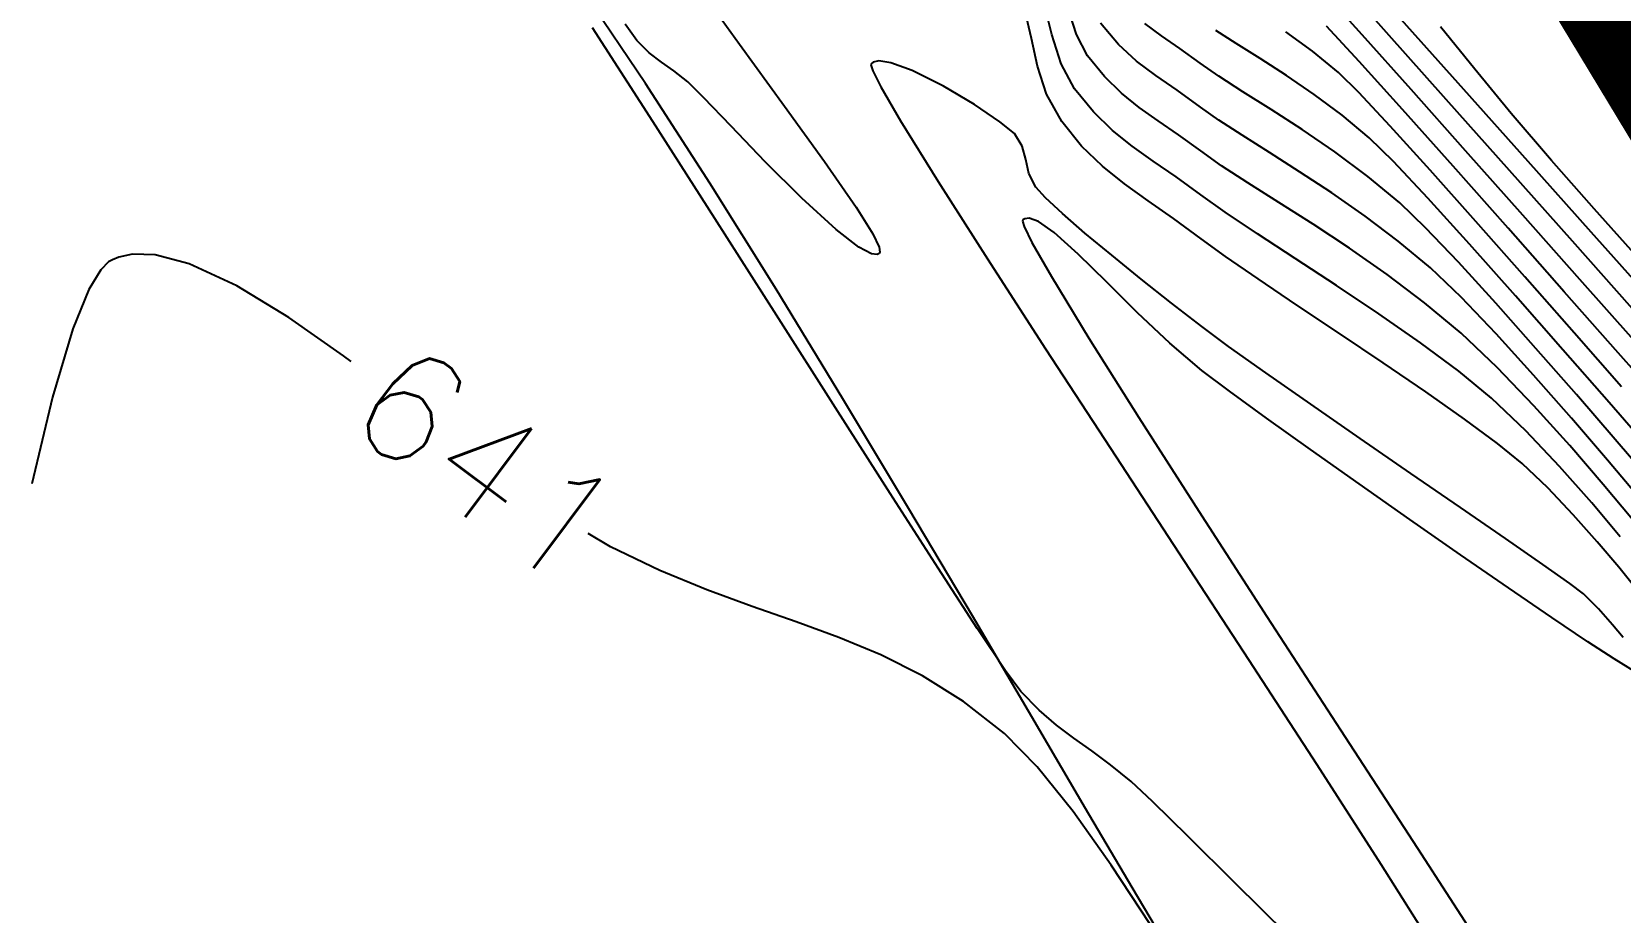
# Model space of a CAD drawing. Header units: feet. Extents: x 26064 to 27719, y 16802 to 28989.
# Drawn here: x 27590.34 to 27624.75, y 17706.62 to 17725.69 of the extents above; entities that cross this region are included whole.
import ezdxf

# ---------------------------------------------------------------- set-up
doc = ezdxf.new("R2010")
doc.units = ezdxf.units.FT
doc.header["$LTSCALE"] = 50
doc.header["$MEASUREMENT"] = 0
doc.linetypes.add('HIDDEN', pattern=[0.375, 0.25, -0.125])
doc.linetypes.add('HIDN25', pattern=[0.0938, 0.0625, -0.0313])
for name, color, linetype in [('CONT-MJR', 160, 'HIDDEN'), ('CONT-MNR', 55, 'HIDN25'), ('WATER', 5, 'Continuous')]:
    doc.layers.add(name, color=color, linetype=linetype)
doc.styles.add('l60', font='simplex', dxfattribs={"height": 2.4})

msp = doc.modelspace()

# ---------------------------------------------------------------- linework, layer by layer
at = {"layer": 'CONT-MJR', "color": 7}
for p, q in [((27603.63572, 17724.56876, 640), (27602.32762, 17726.50936, 640)), ((27605.02517, 17722.4135, 640), (27603.63572, 17724.56876, 640)), ((27614.73747, 17723.76482, 635), (27614.32887, 17724.05272, 635)), ((27615.17884, 17723.46164, 635), (27614.73747, 17723.76482, 635)), ((27616.68267, 17722.41896, 635), (27616.11108, 17722.79033, 635)), ((27622.31951, 17721.43406, 630), (27621.12835, 17722.77669, 630)), ((27606.46199, 17720.11307, 640), (27605.02517, 17722.4135, 640)), ((27617.35189, 17721.99622, 635), (27616.68267, 17722.41896, 635)), ((27611.80784, 17721.61463, 640), (27611.80095, 17721.58969, 640)), ((27611.80095, 17721.58969, 640), (27611.83578, 17721.47067, 640)), ((27611.84814, 17721.63985, 640), (27611.80784, 17721.61463, 640)), ((27611.83578, 17721.47067, 640), (27612.00358, 17721.1277, 640)), ((27611.9486, 17721.65175, 640), (27611.84814, 17721.63985, 640)), ((27612.14548, 17721.58153, 640), (27611.9486, 17721.65175, 640)), ((27612.48447, 17721.34667, 640), (27612.14548, 17721.58153, 640)), ((27612.00358, 17721.1277, 640), (27612.42636, 17720.38683, 640)), ((27613.01027, 17720.87577, 640), (27612.48447, 17721.34667, 640)), ((27613.62246, 17720.27216, 640), (27613.01027, 17720.87577, 640)), ((27607.91223, 17717.737, 640), (27606.46199, 17720.11307, 640)), ((27612.42636, 17720.38683, 640), (27613.23909, 17719.05519, 640)), ((27614.29209, 17719.60481, 640), (27613.62246, 17720.27216, 640)), ((27624.7032, 17718.73786, 630), (27623.53419, 17720.06078, 630)), ((27614.9902, 17718.94265, 640), (27614.29209, 17719.60481, 640)), ((27613.23909, 17719.05519, 640), (27614.32142, 17717.33799, 640)), ((27615.68784, 17718.35463, 640), (27614.9902, 17718.94265, 640)), ((27616.28724, 17717.90604, 640), (27615.68784, 17718.35463, 640)), ((27609.34192, 17715.35481, 640), (27607.91223, 17717.737, 640)), ((27617.08845, 17717.32322, 640), (27616.28724, 17717.90604, 640)), ((27614.32142, 17717.33799, 640), (27615.62383, 17715.30492, 640)), ((27618.04025, 17716.64178, 640), (27617.08845, 17717.32322, 640)), ((27623.65733, 17716.72842, 635), (27622.881, 17717.59123, 635)), ((27619.09144, 17715.89738, 640), (27618.04025, 17716.64178, 640)), ((27620.1908, 17715.12566, 640), (27619.09144, 17715.89738, 640)), ((27610.7171, 17713.036, 640), (27609.34192, 17715.35481, 640)), ((27615.62383, 17715.30492, 640), (27617.09677, 17713.02567, 640)), ((27621.28712, 17714.36226, 640), (27620.1908, 17715.12566, 640)), ((27622.3292, 17713.64281, 640), (27621.28712, 17714.36226, 640)), ((27623.26582, 17713.00297, 640), (27622.3292, 17713.64281, 640)), ((27612.0038, 17710.85011, 640), (27610.7171, 17713.036, 640)), ((27617.09677, 17713.02567, 640), (27618.69073, 17710.56995, 640)), ((27624.04577, 17712.47836, 640), (27623.26582, 17713.00297, 640)), ((27624.61784, 17712.10463, 640), (27624.04577, 17712.47836, 640)), ((27625.22723, 17711.73185, 640), (27624.61784, 17712.10463, 640)), ((27613.16806, 17708.86663, 640), (27612.0038, 17710.85011, 640)), ((27618.69073, 17710.56995, 640), (27620.35617, 17708.00744, 640)), ((27614.17592, 17707.1551, 640), (27613.16806, 17708.86663, 640)), ((27620.35617, 17708.00744, 640), (27622.04356, 17705.40785, 640)), ((27614.99341, 17705.78503, 640), (27614.17592, 17707.1551, 640))]:
    msp.add_line(p, q, dxfattribs=at)
at = {"layer": 'CONT-MJR', "color": 7, "extrusion": (0.951623, 0.307269, 0)}
msp.add_line((27612.96963, 17725.6352, 635), (27612.7686, 17726.25779, 635), dxfattribs=at)
at = {"layer": 'CONT-MJR', "color": 7, "extrusion": (0.888006, 0.459832, 0)}
msp.add_line((27613.21194, 17725.16727, 635), (27612.96963, 17725.6352, 635), dxfattribs=at)
at = {"layer": 'CONT-MJR', "color": 7, "extrusion": (0.734957, 0.678113, 0)}
msp.add_line((27619.0933, 17725.04602, 630), (27618.38777, 17725.81069, 630), dxfattribs=at)
at = {"layer": 'CONT-MJR', "color": 7, "extrusion": (0.776724, 0.629841, 0)}
msp.add_line((27613.57488, 17724.71969, 635), (27613.21194, 17725.16727, 635), dxfattribs=at)
at = {"layer": 'CONT-MJR', "color": 7, "extrusion": (0.742551, 0.669789, 0)}
msp.add_line((27620.02989, 17724.00768, 630), (27619.0933, 17725.04602, 630), dxfattribs=at)
at = {"layer": 'CONT-MJR', "color": 7, "extrusion": (0.698047, 0.716052, 0)}
msp.add_line((27613.94426, 17724.35959, 635), (27613.57488, 17724.71969, 635), dxfattribs=at)
at = {"layer": 'CONT-MJR', "color": 7, "extrusion": (-0.623685, -0.781676, 0)}
msp.add_line((27614.32887, 17724.05272, 635), (27613.94426, 17724.35959, 635), dxfattribs=at)
at = {"layer": 'CONT-MJR', "color": 7, "extrusion": (0.746128, 0.665802, 0)}
msp.add_line((27621.12835, 17722.77669, 630), (27620.02989, 17724.00768, 630), dxfattribs=at)
at = {"layer": 'CONT-MJR', "color": 7, "extrusion": (-0.589825, -0.807531, 0)}
msp.add_line((27615.66177, 17723.10891, 635), (27615.17884, 17723.46164, 635), dxfattribs=at)
at = {"layer": 'CONT-MJR', "color": 7, "extrusion": (-0.57839, -0.815761, 0)}
msp.add_line((27616.11108, 17722.79033, 635), (27615.66177, 17723.10891, 635), dxfattribs=at)
at = {"layer": 'CONT-MJR', "color": 7, "extrusion": (-0.537145, -0.84349, 0)}
msp.add_line((27618.09411, 17721.52357, 635), (27617.35189, 17721.99622, 635), dxfattribs=at)
at = {"layer": 'CONT-MJR', "color": 7, "extrusion": (-0.550362, -0.834926, 0)}
msp.add_line((27618.88468, 17721.00244, 635), (27618.09411, 17721.52357, 635), dxfattribs=at)
at = {"layer": 'CONT-MJR', "color": 7, "extrusion": (0.749037, 0.662528, 0)}
msp.add_line((27623.53419, 17720.06078, 630), (27622.31951, 17721.43406, 630), dxfattribs=at)
at = {"layer": 'CONT-MJR', "color": 7, "extrusion": (-0.572212, -0.820106, 0)}
msp.add_line((27619.69897, 17720.43429, 635), (27618.88468, 17721.00244, 635), dxfattribs=at)
at = {"layer": 'CONT-MJR', "color": 7, "extrusion": (-0.602328, -0.798248, 0)}
msp.add_line((27620.51234, 17719.82055, 635), (27619.69897, 17720.43429, 635), dxfattribs=at)
at = {"layer": 'CONT-MJR', "color": 7, "extrusion": (-0.640972, -0.767564, 0)}
msp.add_line((27621.30016, 17719.16267, 635), (27620.51234, 17719.82055, 635), dxfattribs=at)
at = {"layer": 'CONT-MJR', "color": 7, "extrusion": (-0.6872, -0.726469, 0)}
msp.add_line((27622.08428, 17718.42093, 635), (27621.30016, 17719.16267, 635), dxfattribs=at)
at = {"layer": 'CONT-MJR', "color": 7, "extrusion": (0.748966, 0.662608, 0)}
msp.add_line((27625.75737, 17717.5463, 630), (27624.7032, 17718.73786, 630), dxfattribs=at)
at = {"layer": 'CONT-MJR', "color": 7, "extrusion": (0.721295, 0.692628, 0)}
msp.add_line((27622.881, 17717.59123, 635), (27622.08428, 17718.42093, 635), dxfattribs=at)
at = {"layer": 'CONT-MJR', "color": 7, "extrusion": (0.758355, 0.651841, 0)}
msp.add_line((27624.38028, 17715.88734, 635), (27623.65733, 17716.72842, 635), dxfattribs=at)
at = {"layer": 'CONT-MJR', "color": 7, "extrusion": (0.768474, 0.63988, 0)}
msp.add_line((27625.01685, 17715.12283, 635), (27624.38028, 17715.88734, 635), dxfattribs=at)
at = {"layer": 'CONT-MNR', "color": 7, "extrusion": (0.74619, 0.665733, 0)}
msp.add_line((27619.68674, 17725.67827, 628), (27618.53661, 17726.9674, 628), dxfattribs=at)
at = {"layer": 'CONT-MNR', "color": 7, "extrusion": (0.81184, 0.58388, 0)}
msp.add_line((27604.67212, 17726.81411, 637), (27605.67389, 17725.42123, 637), dxfattribs=at)
at = {"layer": 'CONT-MNR', "color": 7}
for p, q in [((27612.43306, 17725.62893, 636), (27612.26453, 17726.32461, 636)), ((27621.36147, 17724.44127, 627), (27620.00687, 17725.96077, 627)), ((27612.64044, 17724.99571, 636), (27612.43306, 17725.62893, 636)), ((27618.08249, 17725.27142, 631), (27617.50254, 17725.69146, 631)), ((27620.21761, 17724.44085, 629), (27619.15724, 17725.62794, 629)), ((27603.97743, 17725.03516, 637), (27603.7172, 17725.23743, 637)), ((27605.67389, 17725.42123, 637), (27606.64695, 17724.08281, 637)), ((27612.12591, 17724.94375, 637), (27611.99728, 17725.5434, 637)), ((27615.65134, 17725.01062, 633), (27615.21119, 17725.32966, 633)), ((27608.94824, 17725.02058, 639), (27608.68546, 17725.05831, 639)), ((27616.05302, 17724.72823, 633), (27615.65134, 17725.01062, 633)), ((27608.55641, 17724.84871, 639), (27608.73028, 17724.5014, 639)), ((27622.38904, 17723.92175, 626), (27621.59859, 17724.87887, 626)), ((27612.6503, 17723.74621, 637), (27612.31924, 17724.34134, 637)), ((27618.72283, 17723.88368, 632), (27618.11741, 17724.33223, 632)), ((27619.76401, 17723.64709, 631), (27619.08378, 17724.3754, 631)), ((27621.39847, 17723.11365, 629), (27620.21761, 17724.44085, 629)), ((27622.75423, 17722.88023, 627), (27621.36147, 17724.44127, 627)), ((27613.74895, 17723.55476, 636), (27613.33644, 17723.9569, 636)), ((27617.85863, 17723.57171, 633), (27617.18486, 17724.00712, 633)), ((27609.15966, 17723.76107, 639), (27609.97274, 17722.44705, 639)), ((27613.08197, 17723.21633, 637), (27612.6503, 17723.74621, 637)), ((27614.17846, 17723.21206, 636), (27613.74895, 17723.55476, 636)), ((27618.56672, 17723.0886, 633), (27617.85863, 17723.57171, 633)), ((27620.62884, 17722.69319, 631), (27619.76401, 17723.64709, 631)), ((27617.14934, 17723.07699, 634), (27616.55826, 17723.45037, 634)), ((27607.02307, 17722.08741, 637), (27606.23014, 17722.87651, 637)), ((27617.8049, 17722.65952, 634), (27617.14934, 17723.07699, 634)), ((27612.08866, 17722.32516, 639), (27611.94187, 17722.62384, 639)), ((27615.66698, 17722.15805, 636), (27615.12767, 17722.55197, 636)), ((27609.97274, 17722.44705, 639), (27611.03949, 17720.7751, 639)), ((27614.5218, 17722.0305, 637), (27614.01074, 17722.3954, 637)), ((27616.19267, 17721.7811, 636), (27615.66698, 17722.15805, 636)), ((27613.15389, 17721.33135, 639), (27612.66483, 17721.75465, 639)), ((27616.88905, 17721.31491, 636), (27616.19267, 17721.7811, 636)), ((27622.68074, 17720.38469, 631), (27621.62038, 17721.58271, 631)), ((27613.73309, 17720.8496, 639), (27613.15389, 17721.33135, 639)), ((27617.70814, 17720.77926, 636), (27616.88905, 17721.31491, 636)), ((27620.63662, 17720.57427, 634), (27619.94079, 17721.15534, 634)), ((27625.01741, 17719.69311, 628), (27623.7166, 17721.152, 628)), ((27592.22468, 17720.80832, 641), (27592.08784, 17720.75463, 641)), ((27593.01138, 17720.8581, 641), (27592.51959, 17720.87047, 641)), ((27593.74898, 17720.66543, 641), (27593.01138, 17720.8581, 641)), ((27608.69673, 17720.89009, 637), (27608.65361, 17720.86949, 637)), ((27608.71153, 17720.91848, 637), (27608.69673, 17720.89009, 637)), ((27611.03949, 17720.7751, 639), (27612.30272, 17718.82433, 639)), ((27592.0043, 17720.70422, 641), (27591.83548, 17720.53319, 641)), ((27595.90478, 17719.50049, 641), (27594.78044, 17720.18628, 641)), ((27615.03034, 17719.81148, 639), (27614.36954, 17720.33458, 639)), ((27623.50905, 17718.80265, 632), (27622.48144, 17719.97178, 632)), ((27597.09123, 17718.67035, 641), (27595.90478, 17719.50049, 641)), ((27616.26396, 17718.87627, 639), (27615.68263, 17719.30548, 639)), ((27622.87198, 17718.25374, 634), (27622.06067, 17719.14702, 634)), ((27624.50651, 17717.66027, 632), (27623.50905, 17718.80265, 632)), ((27621.96369, 17717.75106, 636), (27621.25125, 17718.33746, 636)), ((27623.69108, 17717.32121, 634), (27622.87198, 17718.25374, 634)), ((27623.43698, 17716.27237, 636), (27622.70245, 17717.04805, 636)), ((27613.70522, 17716.67388, 639), (27615.18981, 17714.40287, 639)), ((27625.17747, 17715.58001, 634), (27624.47418, 17716.40984, 634)), ((27623.73219, 17715.23043, 637), (27623.1813, 17715.81219, 637)), ((27622.26106, 17714.71719, 639), (27621.2871, 17715.38816, 639)), ((27624.25292, 17714.64103, 637), (27623.73219, 17715.23043, 637)), ((27624.71648, 17714.09084, 637), (27624.25292, 17714.64103, 637)), ((27604.96258, 17713.60285, 641), (27603.94196, 17714.02211, 641)), ((27623.65951, 17713.73907, 639), (27623.07348, 17714.15344, 639)), ((27625.09588, 17713.62673, 637), (27624.71648, 17714.09084, 637)), ((27605.94595, 17713.24362, 641), (27604.96258, 17713.60285, 641)), ((27623.9543, 17713.51624, 639), (27623.65951, 17713.73907, 639)), ((27624.28068, 17713.19292, 639), (27623.9543, 17713.51624, 639)), ((27609.6315, 17711.74303, 641), (27608.73483, 17712.19415, 641)), ((27610.5221, 17711.18593, 641), (27609.6315, 17711.74303, 641)), ((27612.91484, 17710.38676, 639), (27612.53851, 17710.67021, 639)), ((27614.15695, 17709.45277, 639), (27613.71088, 17709.81193, 639)), ((27618.17648, 17709.81567, 639), (27619.56416, 17707.65773, 639)), ((27619.56416, 17707.65773, 639), (27620.80515, 17705.69573, 639))]:
    msp.add_line(p, q, dxfattribs=at)
at = {"layer": 'CONT-MNR', "color": 7, "extrusion": (0.743266, 0.668996, 0)}
msp.add_line((27619.15724, 17725.62794, 629), (27618.27935, 17726.6033, 629), dxfattribs=at)
at = {"layer": 'CONT-MNR', "color": 7, "extrusion": (0.973843, 0.22722, 0)}
msp.add_line((27611.99728, 17725.5434, 637), (27611.86035, 17726.13028, 637), dxfattribs=at)
at = {"layer": 'CONT-MNR', "color": 7, "extrusion": (0.840888, 0.541209, 0)}
msp.add_line((27603.79284, 17723.7479, 639), (27602.48693, 17725.77693, 639), dxfattribs=at)
at = {"layer": 'CONT-MNR', "color": 7, "extrusion": (0.815483, 0.57878, 0)}
msp.add_line((27603.44689, 17725.50137, 637), (27603.1961, 17725.85471, 637), dxfattribs=at)
at = {"layer": 'CONT-MNR', "color": 7, "extrusion": (0.769587, 0.638542, 0)}
msp.add_line((27613.87787, 17725.41365, 634), (27613.49276, 17725.8778, 634), dxfattribs=at)
at = {"layer": 'CONT-MNR', "color": 7, "extrusion": (0.59607, 0.802933, 0)}
msp.add_line((27614.81496, 17725.60157, 633), (27614.45104, 17725.87174, 633), dxfattribs=at)
at = {"layer": 'CONT-MNR', "color": 7, "extrusion": (-0.565837, -0.824517, 0)}
msp.add_line((27615.21119, 17725.32966, 633), (27614.81496, 17725.60157, 633), dxfattribs=at)
at = {"layer": 'CONT-MNR', "color": 7, "extrusion": (0.541214, 0.840885, 0)}
for p, q in [((27616.42789, 17725.43808, 632), (27615.98662, 17725.7221, 632)), ((27616.57359, 17724.39317, 633), (27616.05302, 17724.72823, 633))]:
    msp.add_line(p, q, dxfattribs=at)
at = {"layer": 'CONT-MNR', "color": 7, "extrusion": (0.746792, 0.665058, 0)}
msp.add_line((27620.98057, 17724.22543, 628), (27619.68674, 17725.67827, 628), dxfattribs=at)
at = {"layer": 'CONT-MNR', "color": 7, "extrusion": (0.777592, 0.628769, 0)}
msp.add_line((27621.59859, 17724.87887, 626), (27620.85789, 17725.79489, 626), dxfattribs=at)
at = {"layer": 'CONT-MNR', "color": 7, "extrusion": (0.698623, 0.71549, 0)}
msp.add_line((27603.7172, 17725.23743, 637), (27603.44689, 17725.50137, 637), dxfattribs=at)
at = {"layer": 'CONT-MNR', "color": 7, "extrusion": (-0.674723, -0.738071, 0)}
msp.add_line((27614.27341, 17725.05206, 634), (27613.87787, 17725.41365, 634), dxfattribs=at)
at = {"layer": 'CONT-MNR', "color": 7, "extrusion": (0.533987, 0.845493, 0)}
msp.add_line((27616.94604, 17725.11084, 632), (27616.42789, 17725.43808, 632), dxfattribs=at)
at = {"layer": 'CONT-MNR', "color": 7, "extrusion": (0.634272, 0.77311, 0)}
msp.add_line((27618.64601, 17724.80909, 631), (27618.08249, 17725.27142, 631), dxfattribs=at)
at = {"layer": 'CONT-MNR', "color": 7, "extrusion": (-0.581155, -0.813793, 0)}
msp.add_line((27604.24809, 17724.84188, 637), (27603.97743, 17725.03516, 637), dxfattribs=at)
at = {"layer": 'CONT-MNR', "color": 7, "extrusion": (0.980953, -0.194244, 0)}
msp.add_line((27608.52329, 17724.99879, 639), (27608.51793, 17724.97173, 639), dxfattribs=at)
at = {"layer": 'CONT-MNR', "color": 7, "extrusion": (0.954397, 0.298541, 0)}
msp.add_line((27608.51793, 17724.97173, 639), (27608.55641, 17724.84871, 639), dxfattribs=at)
at = {"layer": 'CONT-MNR', "color": 7, "extrusion": (0.610137, -0.792296, 0)}
msp.add_line((27608.5646, 17725.0306, 639), (27608.52329, 17724.99879, 639), dxfattribs=at)
at = {"layer": 'CONT-MNR', "color": 7, "extrusion": (0.223461, -0.974713, 0)}
msp.add_line((27608.68546, 17725.05831, 639), (27608.5646, 17725.0306, 639), dxfattribs=at)
at = {"layer": 'CONT-MNR', "color": 7, "extrusion": (-0.342753, -0.939426, 0)}
msp.add_line((27609.41128, 17724.85164, 639), (27608.94824, 17725.02058, 639), dxfattribs=at)
at = {"layer": 'CONT-MNR', "color": 7, "extrusion": (0.952165, 0.305585, 0)}
msp.add_line((27612.31924, 17724.34134, 637), (27612.12591, 17724.94375, 637), dxfattribs=at)
at = {"layer": 'CONT-MNR', "color": 7, "extrusion": (0.880156, 0.474684, 0)}
msp.add_line((27612.93112, 17724.45674, 636), (27612.64044, 17724.99571, 636), dxfattribs=at)
at = {"layer": 'CONT-MNR', "color": 7, "extrusion": (-0.59607, -0.802933, 0)}
msp.add_line((27614.69277, 17724.74074, 634), (27614.27341, 17725.05206, 634), dxfattribs=at)
at = {"layer": 'CONT-MNR', "color": 7, "extrusion": (0.542758, 0.839889, 0)}
msp.add_line((27617.51718, 17724.74175, 632), (27616.94604, 17725.11084, 632), dxfattribs=at)
at = {"layer": 'CONT-MNR', "color": 7, "extrusion": (-0.617898, -0.786258, 0)}
msp.add_line((27604.54968, 17724.60487, 637), (27604.24809, 17724.84188, 637), dxfattribs=at)
at = {"layer": 'CONT-MNR', "color": 7, "extrusion": (-0.703895, -0.710304, 0)}
msp.add_line((27604.8932, 17724.26445, 637), (27604.54968, 17724.60487, 637), dxfattribs=at)
at = {"layer": 'CONT-MNR', "color": 7, "extrusion": (-0.448474, -0.893796, 0)}
msp.add_line((27610.08658, 17724.51279, 639), (27609.41128, 17724.85164, 639), dxfattribs=at)
at = {"layer": 'CONT-MNR', "color": 7, "extrusion": (0.565837, 0.824517, 0)}
msp.add_line((27615.14936, 17724.4274, 634), (27614.69277, 17724.74074, 634), dxfattribs=at)
at = {"layer": 'CONT-MNR', "color": 7, "extrusion": (-0.563594, -0.826052, 0)}
msp.add_line((27618.11741, 17724.33223, 632), (27617.51718, 17724.74175, 632), dxfattribs=at)
at = {"layer": 'CONT-MNR', "color": 7, "extrusion": (-0.703795, -0.710403, 0)}
msp.add_line((27619.08378, 17724.3754, 631), (27618.64601, 17724.80909, 631), dxfattribs=at)
at = {"layer": 'CONT-MNR', "color": 7, "extrusion": (0.721884, 0.692014, 0)}
msp.add_line((27605.48677, 17723.64526, 637), (27604.8932, 17724.26445, 637), dxfattribs=at)
at = {"layer": 'CONT-MNR', "color": 7, "extrusion": (0.865032, 0.501716, 0)}
msp.add_line((27608.73028, 17724.5014, 639), (27609.15966, 17723.76107, 639), dxfattribs=at)
at = {"layer": 'CONT-MNR', "color": 7, "extrusion": (0.510069, 0.860134, 0)}
msp.add_line((27610.7595, 17724.11374, 639), (27610.08658, 17724.51279, 639), dxfattribs=at)
at = {"layer": 'CONT-MNR', "color": 7, "extrusion": (0.776724, 0.629841, 0)}
msp.add_line((27613.33644, 17723.9569, 636), (27612.93112, 17724.45674, 636), dxfattribs=at)
at = {"layer": 'CONT-MNR', "color": 7, "extrusion": (-0.586883, -0.809671, 0)}
msp.add_line((27615.65655, 17724.05976, 634), (27615.14936, 17724.4274, 634), dxfattribs=at)
at = {"layer": 'CONT-MNR', "color": 7, "extrusion": (-0.533987, -0.845493, 0)}
msp.add_line((27617.18486, 17724.00712, 633), (27616.57359, 17724.39317, 633), dxfattribs=at)
at = {"layer": 'CONT-MNR', "color": 7, "extrusion": (0.746981, 0.664846, 0)}
msp.add_line((27622.34742, 17722.68972, 628), (27620.98057, 17724.22543, 628), dxfattribs=at)
at = {"layer": 'CONT-MNR', "color": 7, "extrusion": (0.811433, 0.584445, 0)}
msp.add_line((27606.64695, 17724.08281, 637), (27607.51352, 17722.87967, 637), dxfattribs=at)
at = {"layer": 'CONT-MNR', "color": 7, "extrusion": (0.557864, 0.829932, 0)}
msp.add_line((27611.31259, 17723.74197, 639), (27610.7595, 17724.11374, 639), dxfattribs=at)
at = {"layer": 'CONT-MNR', "color": 7, "extrusion": (0.57839, 0.815761, 0)}
msp.add_line((27616.05341, 17723.77839, 634), (27615.65655, 17724.05976, 634), dxfattribs=at)
at = {"layer": 'CONT-MNR', "color": 7, "extrusion": (0.638058, 0.769989, 0)}
for p, q in [((27619.30955, 17723.39749, 632), (27618.72283, 17723.88368, 632)), ((27619.97308, 17721.98588, 633), (27619.28093, 17722.55944, 633))]:
    msp.add_line(p, q, dxfattribs=at)
at = {"layer": 'CONT-MNR', "color": 7, "extrusion": (0.759532, 0.650469, 0)}
msp.add_line((27623.26278, 17722.90152, 626), (27622.38904, 17723.92175, 626), dxfattribs=at)
at = {"layer": 'CONT-MNR', "color": 7, "extrusion": (0.842372, 0.538897, 0)}
msp.add_line((27605.13613, 17721.64814, 639), (27603.79284, 17723.7479, 639), dxfattribs=at)
at = {"layer": 'CONT-MNR', "color": 7, "extrusion": (0.718873, 0.695141, 0)}
msp.add_line((27606.23014, 17722.87651, 637), (27605.48677, 17723.64526, 637), dxfattribs=at)
at = {"layer": 'CONT-MNR', "color": 7, "extrusion": (-0.631224, -0.775601, 0)}
msp.add_line((27611.6284, 17723.48494, 639), (27611.31259, 17723.74197, 639), dxfattribs=at)
at = {"layer": 'CONT-MNR', "color": 7, "extrusion": (-0.544828, -0.838548, 0)}
msp.add_line((27616.55826, 17723.45037, 634), (27616.05341, 17723.77839, 634), dxfattribs=at)
at = {"layer": 'CONT-MNR', "color": 7, "extrusion": (0.852551, 0.522645, 0)}
msp.add_line((27611.79388, 17723.21501, 639), (27611.6284, 17723.48494, 639), dxfattribs=at)
at = {"layer": 'CONT-MNR', "color": 7, "extrusion": (0.966595, 0.256309, 0)}
msp.add_line((27611.87099, 17722.92422, 639), (27611.79388, 17723.21501, 639), dxfattribs=at)
at = {"layer": 'CONT-MNR', "color": 7, "extrusion": (0.69654, 0.717518, 0)}
msp.add_line((27613.53312, 17722.77837, 637), (27613.08197, 17723.21633, 637), dxfattribs=at)
at = {"layer": 'CONT-MNR', "color": 7, "extrusion": (-0.575981, -0.817463, 0)}
msp.add_line((27614.63477, 17722.89055, 636), (27614.17846, 17723.21206, 636), dxfattribs=at)
at = {"layer": 'CONT-MNR', "color": 7, "extrusion": (-0.699469, -0.714663, 0)}
msp.add_line((27619.83773, 17722.88054, 632), (27619.30955, 17723.39749, 632), dxfattribs=at)
at = {"layer": 'CONT-MNR', "color": 7, "extrusion": (0.822584, 0.568643, 0)}
msp.add_line((27607.51352, 17722.87967, 637), (27608.19585, 17721.89263, 637), dxfattribs=at)
at = {"layer": 'CONT-MNR', "color": 7, "extrusion": (0.97327, 0.229663, 0)}
msp.add_line((27611.94187, 17722.62384, 639), (27611.87099, 17722.92422, 639), dxfattribs=at)
at = {"layer": 'CONT-MNR', "color": 7, "extrusion": (-0.5662, -0.824268, 0)}
msp.add_line((27615.12767, 17722.55197, 636), (27614.63477, 17722.89055, 636), dxfattribs=at)
at = {"layer": 'CONT-MNR', "color": 7, "extrusion": (-0.595309, -0.803497, 0)}
msp.add_line((27619.28093, 17722.55944, 633), (27618.56672, 17723.0886, 633), dxfattribs=at)
at = {"layer": 'CONT-MNR', "color": 7, "extrusion": (0.728722, 0.68481, 0)}
msp.add_line((27620.58377, 17722.08665, 632), (27619.83773, 17722.88054, 632), dxfattribs=at)
at = {"layer": 'CONT-MNR', "color": 7, "extrusion": (0.747744, 0.663987, 0)}
msp.add_line((27622.63783, 17721.71795, 629), (27621.39847, 17723.11365, 629), dxfattribs=at)
at = {"layer": 'CONT-MNR', "color": 7, "extrusion": (0.745726, 0.666253, 0)}
msp.add_line((27624.12271, 17721.34852, 627), (27622.75423, 17722.88023, 627), dxfattribs=at)
at = {"layer": 'CONT-MNR', "color": 7, "extrusion": (0.751167, 0.660112, 0)}
msp.add_line((27624.18193, 17721.85558, 626), (27623.26278, 17722.90152, 626), dxfattribs=at)
at = {"layer": 'CONT-MNR', "color": 7, "extrusion": (0.625566, 0.780172, 0)}
msp.add_line((27614.01074, 17722.3954, 637), (27613.53312, 17722.77837, 637), dxfattribs=at)
at = {"layer": 'CONT-MNR', "color": 7, "extrusion": (0.550362, 0.834926, 0)}
msp.add_line((27618.50317, 17722.19924, 634), (27617.8049, 17722.65952, 634), dxfattribs=at)
at = {"layer": 'CONT-MNR', "color": 7, "extrusion": (0.745924, 0.666031, 0)}
msp.add_line((27621.62038, 17721.58271, 631), (27620.62884, 17722.69319, 631), dxfattribs=at)
at = {"layer": 'CONT-MNR', "color": 7, "extrusion": (0.746852, 0.66499, 0)}
msp.add_line((27623.7166, 17721.152, 628), (27622.34742, 17722.68972, 628), dxfattribs=at)
at = {"layer": 'CONT-MNR', "color": 7, "extrusion": (0.739508, 0.673148, 0)}
msp.add_line((27612.29879, 17722.09431, 639), (27612.08866, 17722.32516, 639), dxfattribs=at)
at = {"layer": 'CONT-MNR', "color": 7, "extrusion": (-0.572212, -0.820106, 0)}
msp.add_line((27619.22238, 17721.69743, 634), (27618.50317, 17722.19924, 634), dxfattribs=at)
at = {"layer": 'CONT-MNR', "color": 7, "extrusion": (0.675648, 0.737225, 0)}
msp.add_line((27607.76531, 17721.40716, 637), (27607.02307, 17722.08741, 637), dxfattribs=at)
at = {"layer": 'CONT-MNR', "color": 7, "extrusion": (0.848908, 0.528541, 0)}
msp.add_line((27608.19585, 17721.89263, 637), (27608.5568, 17721.31289, 637), dxfattribs=at)
at = {"layer": 'CONT-MNR', "color": 7, "extrusion": (-0.680204, -0.733023, 0)}
msp.add_line((27612.66483, 17721.75465, 639), (27612.29879, 17722.09431, 639), dxfattribs=at)
at = {"layer": 'CONT-MNR', "color": 7, "extrusion": (-0.571177, -0.820827, 0)}
msp.add_line((27615.0733, 17721.64674, 637), (27614.5218, 17722.0305, 637), dxfattribs=at)
at = {"layer": 'CONT-MNR', "color": 7, "extrusion": (-0.69346, -0.720495, 0)}
msp.add_line((27620.53362, 17721.44638, 633), (27619.97308, 17721.98588, 633), dxfattribs=at)
at = {"layer": 'CONT-MNR', "color": 7, "extrusion": (0.740882, 0.671636, 0)}
msp.add_line((27621.48568, 17721.09176, 632), (27620.58377, 17722.08665, 632), dxfattribs=at)
at = {"layer": 'CONT-MNR', "color": 7, "extrusion": (0.744763, 0.667329, 0)}
msp.add_line((27625.10865, 17720.82133, 626), (27624.18193, 17721.85558, 626), dxfattribs=at)
at = {"layer": 'CONT-MNR', "color": 7, "extrusion": (0.843177, 0.537635, 0)}
msp.add_line((27606.47131, 17719.55418, 639), (27605.13613, 17721.64814, 639), dxfattribs=at)
at = {"layer": 'CONT-MNR', "color": 7, "extrusion": (-0.591669, -0.806181, 0)}
msp.add_line((27615.6722, 17721.2072, 637), (27615.0733, 17721.64674, 637), dxfattribs=at)
at = {"layer": 'CONT-MNR', "color": 7, "extrusion": (-0.602328, -0.798248, 0)}
msp.add_line((27619.94079, 17721.15534, 634), (27619.22238, 17721.69743, 634), dxfattribs=at)
at = {"layer": 'CONT-MNR', "color": 7, "extrusion": (0.747932, 0.663775, 0)}
msp.add_line((27623.8737, 17720.32539, 629), (27622.63783, 17721.71795, 629), dxfattribs=at)
at = {"layer": 'CONT-MNR', "color": 7, "extrusion": (-0.611858, -0.790968, 0)}
msp.add_line((27608.25524, 17721.02818, 637), (27607.76531, 17721.40716, 637), dxfattribs=at)
at = {"layer": 'CONT-MNR', "color": 7, "extrusion": (0.901746, 0.432267, 0)}
msp.add_line((27608.5568, 17721.31289, 637), (27608.69352, 17721.02768, 637), dxfattribs=at)
at = {"layer": 'CONT-MNR', "color": 7, "extrusion": (-0.58827, -0.808664, 0)}
msp.add_line((27616.1979, 17720.82477, 637), (27615.6722, 17721.2072, 637), dxfattribs=at)
at = {"layer": 'CONT-MNR', "color": 7, "extrusion": (0.724074, 0.689722, 0)}
msp.add_line((27621.24349, 17720.70115, 633), (27620.53362, 17721.44638, 633), dxfattribs=at)
at = {"layer": 'CONT-MNR', "color": 7, "extrusion": (0.74501, 0.667053, 0)}
msp.add_line((27625.40446, 17719.91697, 627), (27624.12271, 17721.34852, 627), dxfattribs=at)
at = {"layer": 'CONT-MNR', "color": 7, "extrusion": (0.20622, -0.978506, 0)}
msp.add_line((27592.51959, 17720.87047, 641), (27592.22468, 17720.80832, 641), dxfattribs=at)
at = {"layer": 'CONT-MNR', "color": 7, "extrusion": (0.467464, 0.884012, 0)}
msp.add_line((27608.52841, 17720.88372, 637), (27608.25524, 17721.02818, 637), dxfattribs=at)
at = {"layer": 'CONT-MNR', "color": 7, "extrusion": (-0.112963, -0.993599, 0)}
msp.add_line((27608.65361, 17720.86949, 637), (27608.52841, 17720.88372, 637), dxfattribs=at)
at = {"layer": 'CONT-MNR', "color": 7, "extrusion": (0.986675, 0.162705, 0)}
msp.add_line((27608.69352, 17721.02768, 637), (27608.71153, 17720.91848, 637), dxfattribs=at)
at = {"layer": 'CONT-MNR', "color": 7, "extrusion": (-0.629049, -0.777365, 0)}
msp.add_line((27614.36954, 17720.33458, 639), (27613.73309, 17720.8496, 639), dxfattribs=at)
at = {"layer": 'CONT-MNR', "color": 7, "extrusion": (-0.567389, -0.82345, 0)}
msp.add_line((27616.90701, 17720.33617, 637), (27616.1979, 17720.82477, 637), dxfattribs=at)
at = {"layer": 'CONT-MNR', "color": 7, "extrusion": (-0.547874, -0.836561, 0)}
msp.add_line((27618.6019, 17720.19392, 636), (27617.70814, 17720.77926, 636), dxfattribs=at)
at = {"layer": 'CONT-MNR', "color": 7, "extrusion": (0.747334, 0.664448, 0)}
msp.add_line((27622.48144, 17719.97178, 632), (27621.48568, 17721.09176, 632), dxfattribs=at)
at = {"layer": 'CONT-MNR', "color": 7, "extrusion": (0.854881, -0.518824, 0)}
msp.add_line((27591.83548, 17720.53319, 641), (27591.57833, 17720.10949, 641), dxfattribs=at)
at = {"layer": 'CONT-MNR', "color": 7, "extrusion": (0.516625, -0.856212, 0)}
msp.add_line((27592.08784, 17720.75463, 641), (27592.0043, 17720.70422, 641), dxfattribs=at)
at = {"layer": 'CONT-MNR', "color": 7, "extrusion": (-0.421297, -0.906923, 0)}
msp.add_line((27594.78044, 17720.18628, 641), (27593.74898, 17720.66543, 641), dxfattribs=at)
at = {"layer": 'CONT-MNR', "color": 7, "extrusion": (-0.690175, -0.723642, 0)}
msp.add_line((27621.30095, 17719.94067, 634), (27620.63662, 17720.57427, 634), dxfattribs=at)
at = {"layer": 'CONT-MNR', "color": 7, "extrusion": (0.739005, 0.6737, 0)}
msp.add_line((27622.05573, 17719.81018, 633), (27621.24349, 17720.70115, 633), dxfattribs=at)
at = {"layer": 'CONT-MNR', "color": 7, "extrusion": (0.925657, -0.378364, 0)}
msp.add_line((27591.57833, 17720.10949, 641), (27591.22947, 17719.25601, 641), dxfattribs=at)
at = {"layer": 'CONT-MNR', "color": 7, "extrusion": (-0.558788, -0.82931, 0)}
msp.add_line((27617.74739, 17719.76992, 637), (27616.90701, 17720.33617, 637), dxfattribs=at)
at = {"layer": 'CONT-MNR', "color": 7, "extrusion": (-0.555719, -0.831371, 0)}
msp.add_line((27619.52235, 17719.57866, 636), (27618.6019, 17720.19392, 636), dxfattribs=at)
at = {"layer": 'CONT-MNR', "color": 7, "extrusion": (0.750485, 0.660887, 0)}
msp.add_line((27623.75205, 17719.16814, 631), (27622.68074, 17720.38469, 631), dxfattribs=at)
at = {"layer": 'CONT-MNR', "color": 7, "extrusion": (0.747688, 0.66405, 0)}
msp.add_line((27625.04409, 17719.00759, 629), (27623.8737, 17720.32539, 629), dxfattribs=at)
at = {"layer": 'CONT-MNR', "color": 7, "extrusion": (-0.612933, -0.790135, 0)}
msp.add_line((27615.68263, 17719.30548, 639), (27615.03034, 17719.81148, 639), dxfattribs=at)
at = {"layer": 'CONT-MNR', "color": 7, "extrusion": (-0.556168, -0.83107, 0)}
msp.add_line((27618.66693, 17719.15454, 637), (27617.74739, 17719.76992, 637), dxfattribs=at)
at = {"layer": 'CONT-MNR', "color": 7, "extrusion": (0.722377, 0.6915, 0)}
msp.add_line((27622.06067, 17719.14702, 634), (27621.30095, 17719.94067, 634), dxfattribs=at)
at = {"layer": 'CONT-MNR', "color": 7, "extrusion": (0.747628, 0.664117, 0)}
msp.add_line((27622.92338, 17718.83343, 633), (27622.05573, 17719.81018, 633), dxfattribs=at)
at = {"layer": 'CONT-MNR', "color": 7, "extrusion": (0.843392, 0.537299, 0)}
msp.add_line((27607.75285, 17717.54257, 639), (27606.47131, 17719.55418, 639), dxfattribs=at)
at = {"layer": 'CONT-MNR', "color": 7, "extrusion": (0.571026, 0.820932, 0)}
msp.add_line((27620.42147, 17718.95325, 636), (27619.52235, 17719.57866, 636), dxfattribs=at)
at = {"layer": 'CONT-MNR', "color": 7, "extrusion": (0.958023, -0.28669, 0)}
msp.add_line((27591.22947, 17719.25601, 641), (27590.7865, 17717.77575, 641), dxfattribs=at)
at = {"layer": 'CONT-MNR', "color": 7, "extrusion": (0.557687, 0.830051, 0)}
msp.add_line((27619.61348, 17718.51858, 637), (27618.66693, 17719.15454, 637), dxfattribs=at)
at = {"layer": 'CONT-MNR', "color": 7, "extrusion": (0.751273, 0.659991, 0)}
msp.add_line((27624.77642, 17718.00209, 631), (27623.75205, 17719.16814, 631), dxfattribs=at)
at = {"layer": 'CONT-MNR', "color": 7, "extrusion": (0.837604, 0.546278, 0)}
msp.add_line((27612.30272, 17718.82433, 639), (27613.70522, 17716.67388, 639), dxfattribs=at)
at = {"layer": 'CONT-MNR', "color": 7, "extrusion": (-0.5793, -0.815114, 0)}
msp.add_line((27617.07287, 17718.30138, 639), (27616.26396, 17718.87627, 639), dxfattribs=at)
at = {"layer": 'CONT-MNR', "color": 7, "extrusion": (0.595938, 0.803031, 0)}
msp.add_line((27621.25125, 17718.33746, 636), (27620.42147, 17718.95325, 636), dxfattribs=at)
at = {"layer": 'CONT-MNR', "color": 7, "extrusion": (0.753003, 0.658017, 0)}
msp.add_line((27623.79946, 17717.83088, 633), (27622.92338, 17718.83343, 633), dxfattribs=at)
at = {"layer": 'CONT-MNR', "color": 7, "extrusion": (-0.599522, -0.800359, 0)}
msp.add_line((27597.25588, 17718.54702, 641), (27597.09123, 17718.67035, 641), dxfattribs=at)
at = {"layer": 'CONT-MNR', "color": 7, "extrusion": (0.563194, 0.826325, 0)}
msp.add_line((27620.53492, 17717.89057, 637), (27619.61348, 17718.51858, 637), dxfattribs=at)
at = {"layer": 'CONT-MNR', "color": 7, "extrusion": (-0.572483, -0.819916, 0)}
msp.add_line((27618.04448, 17717.62298, 639), (27617.07287, 17718.30138, 639), dxfattribs=at)
at = {"layer": 'CONT-MNR', "color": 7, "extrusion": (0.972716, -0.232001, 0)}
msp.add_line((27590.7865, 17717.77575, 641), (27590.33945, 17715.90139, 641), dxfattribs=at)
at = {"layer": 'CONT-MNR', "color": 7, "extrusion": (-0.573862, -0.818952, 0)}
msp.add_line((27621.37911, 17717.29902, 637), (27620.53492, 17717.89057, 637), dxfattribs=at)
at = {"layer": 'CONT-MNR', "color": 7, "extrusion": (-0.689363, -0.724417, 0)}
for p, q in [((27622.70245, 17717.04805, 636), (27621.96369, 17717.75106, 636)), ((27623.1813, 17715.81219, 637), (27622.62723, 17716.33945, 637))]:
    msp.add_line(p, q, dxfattribs=at)
at = {"layer": 'CONT-MNR', "color": 7, "extrusion": (0.756345, 0.654173, 0)}
msp.add_line((27624.63702, 17716.8625, 633), (27623.79946, 17717.83088, 633), dxfattribs=at)
at = {"layer": 'CONT-MNR', "color": 7, "extrusion": (0.842962, 0.537973, 0)}
msp.add_line((27608.93524, 17715.68984, 639), (27607.75285, 17717.54257, 639), dxfattribs=at)
at = {"layer": 'CONT-MNR', "color": 7, "extrusion": (-0.568879, -0.822422, 0)}
msp.add_line((27619.11396, 17716.88321, 639), (27618.04448, 17717.62298, 639), dxfattribs=at)
at = {"layer": 'CONT-MNR', "color": 7, "extrusion": (0.758467, 0.651711, 0)}
msp.add_line((27624.47418, 17716.40984, 634), (27623.69108, 17717.32121, 634), dxfattribs=at)
at = {"layer": 'CONT-MNR', "color": 7, "extrusion": (0.754166, 0.656684, 0)}
msp.add_line((27625.41182, 17716.62057, 632), (27624.50651, 17717.66027, 632), dxfattribs=at)
at = {"layer": 'CONT-MNR', "color": 7, "extrusion": (-0.593084, -0.805141, 0)}
msp.add_line((27622.09392, 17716.77247, 637), (27621.37911, 17717.29902, 637), dxfattribs=at)
at = {"layer": 'CONT-MNR', "color": 7, "extrusion": (-0.56705, -0.823684, 0)}
msp.add_line((27620.21645, 17716.12422, 639), (27619.11396, 17716.88321, 639), dxfattribs=at)
at = {"layer": 'CONT-MNR', "color": 7, "extrusion": (0.630335, 0.776323, 0)}
msp.add_line((27622.62723, 17716.33945, 637), (27622.09392, 17716.77247, 637), dxfattribs=at)
at = {"layer": 'CONT-MNR', "color": 7, "extrusion": (0.758084, 0.652157, 0)}
msp.add_line((27625.38909, 17715.98828, 633), (27624.63702, 17716.8625, 633), dxfattribs=at)
at = {"layer": 'CONT-MNR', "color": 7, "extrusion": (-0.566521, -0.824047, 0)}
msp.add_line((27621.2871, 17715.38816, 639), (27620.21645, 17716.12422, 639), dxfattribs=at)
at = {"layer": 'CONT-MNR', "color": 7, "extrusion": (0.74942, 0.662095, 0)}
msp.add_line((27624.13128, 17715.48649, 636), (27623.43698, 17716.27237, 636), dxfattribs=at)
at = {"layer": 'CONT-MNR', "color": 7, "extrusion": (0.841638, 0.540043, 0)}
msp.add_line((27609.97299, 17714.07254, 639), (27608.93524, 17715.68984, 639), dxfattribs=at)
at = {"layer": 'CONT-MNR', "color": 7, "extrusion": (0.764744, 0.644334, 0)}
msp.add_line((27624.74936, 17714.75291, 636), (27624.13128, 17715.48649, 636), dxfattribs=at)
at = {"layer": 'CONT-MNR', "color": 7, "extrusion": (-0.512252, -0.858835, 0)}
msp.add_line((27602.87784, 17714.53463, 641), (27602.39227, 17714.82425, 641), dxfattribs=at)
at = {"layer": 'CONT-MNR', "color": 7, "extrusion": (-0.570099, -0.821576, 0)}
msp.add_line((27623.07348, 17714.15344, 639), (27622.26106, 17714.71719, 639), dxfattribs=at)
at = {"layer": 'CONT-MNR', "color": 7, "extrusion": (-0.433927, -0.900948, 0)}
msp.add_line((27603.94196, 17714.02211, 641), (27602.87784, 17714.53463, 641), dxfattribs=at)
at = {"layer": 'CONT-MNR', "color": 7, "extrusion": (0.837384, 0.546615, 0)}
msp.add_line((27615.18981, 17714.40287, 639), (27616.6993, 17712.09042, 639), dxfattribs=at)
at = {"layer": 'CONT-MNR', "color": 7, "extrusion": (0.838698, 0.544597, 0)}
msp.add_line((27610.82059, 17712.76722, 639), (27609.97299, 17714.07254, 639), dxfattribs=at)
at = {"layer": 'CONT-MNR', "color": 7, "extrusion": (-0.329527, -0.944146, 0)}
msp.add_line((27606.89828, 17712.91124, 641), (27605.94595, 17713.24362, 641), dxfattribs=at)
at = {"layer": 'CONT-MNR', "color": 7, "extrusion": (0.749569, 0.661926, 0)}
msp.add_line((27624.58538, 17712.84787, 639), (27624.28068, 17713.19292, 639), dxfattribs=at)
at = {"layer": 'CONT-MNR', "color": 7, "extrusion": (-0.343054, -0.939316, 0)}
msp.add_line((27607.82583, 17712.57248, 641), (27606.89828, 17712.91124, 641), dxfattribs=at)
at = {"layer": 'CONT-MNR', "color": 7, "extrusion": (0.772139, 0.635454, 0)}
msp.add_line((27624.81346, 17712.57073, 639), (27624.58538, 17712.84787, 639), dxfattribs=at)
at = {"layer": 'CONT-MNR', "color": 7, "extrusion": (0.384256, 0.923227, 0)}
msp.add_line((27608.73483, 17712.19415, 641), (27607.82583, 17712.57248, 641), dxfattribs=at)
at = {"layer": 'CONT-MNR', "color": 7, "extrusion": (0.831747, 0.555155, 0)}
msp.add_line((27611.43251, 17711.85042, 639), (27610.82059, 17712.76722, 639), dxfattribs=at)
at = {"layer": 'CONT-MNR', "color": 7, "extrusion": (0.806853, 0.590752, 0)}
msp.add_line((27611.76327, 17711.39867, 639), (27611.43251, 17711.85042, 639), dxfattribs=at)
at = {"layer": 'CONT-MNR', "color": 7, "extrusion": (0.838681, 0.544623, 0)}
msp.add_line((27616.6993, 17712.09042, 639), (27618.17648, 17709.81567, 639), dxfattribs=at)
at = {"layer": 'CONT-MNR', "color": 7, "extrusion": (-0.615867, -0.78785, 0)}
msp.add_line((27611.41284, 17710.48963, 641), (27610.5221, 17711.18593, 641), dxfattribs=at)
at = {"layer": 'CONT-MNR', "color": 7, "extrusion": (0.712995, 0.70117, 0)}
msp.add_line((27612.15904, 17710.99622, 639), (27611.76327, 17711.39867, 639), dxfattribs=at)
at = {"layer": 'CONT-MNR', "color": 7, "extrusion": (-0.651658, -0.758513, 0)}
msp.add_line((27612.53851, 17710.67021, 639), (27612.15904, 17710.99622, 639), dxfattribs=at)
at = {"layer": 'CONT-MNR', "color": 7, "extrusion": (0.713714, 0.700438, 0)}
msp.add_line((27612.12207, 17709.76695, 641), (27611.41284, 17710.48963, 641), dxfattribs=at)
at = {"layer": 'CONT-MNR', "color": 7, "extrusion": (-0.579563, -0.814928, 0)}
msp.add_line((27613.30124, 17710.11196, 639), (27612.91484, 17710.38676, 639), dxfattribs=at)
at = {"layer": 'CONT-MNR', "color": 7, "extrusion": (-0.590889, -0.806753, 0)}
msp.add_line((27613.71088, 17709.81193, 639), (27613.30124, 17710.11196, 639), dxfattribs=at)
at = {"layer": 'CONT-MNR', "color": 7, "extrusion": (0.780206, 0.625522, 0)}
msp.add_line((27612.89763, 17708.79961, 641), (27612.12207, 17709.76695, 641), dxfattribs=at)
at = {"layer": 'CONT-MNR', "color": 7, "extrusion": (-0.684107, -0.729381, 0)}
msp.add_line((27614.61995, 17709.01851, 639), (27614.15695, 17709.45277, 639), dxfattribs=at)
at = {"layer": 'CONT-MNR', "color": 7, "extrusion": (0.815486, 0.578776, 0)}
msp.add_line((27613.72033, 17707.64044, 641), (27612.89763, 17708.79961, 641), dxfattribs=at)
at = {"layer": 'CONT-MNR', "color": 7, "extrusion": (-0.701696, -0.712477, 0)}
msp.add_line((27615.39326, 17708.2569, 639), (27614.61995, 17709.01851, 639), dxfattribs=at)
at = {"layer": 'CONT-MNR', "color": 7, "extrusion": (0.704814, 0.709392, 0)}
msp.add_line((27616.39694, 17707.25969, 639), (27615.39326, 17708.2569, 639), dxfattribs=at)
at = {"layer": 'CONT-MNR', "color": 7, "extrusion": (0.83642, 0.548089, 0)}
msp.add_line((27614.57097, 17706.3423, 641), (27613.72033, 17707.64044, 641), dxfattribs=at)
at = {"layer": 'CONT-MNR', "color": 7, "extrusion": (0.70307, 0.711121, 0)}
msp.add_line((27617.55106, 17706.11865, 639), (27616.39694, 17707.25969, 639), dxfattribs=at)
at = {"layer": 'WATER', "color": 5, "linetype": 'Continuous', "const_width": 8, "elevation": 625, "flags": 128}
msp.add_lwpolyline([(27618.35549, 18036.3866), (27600.58754, 17994.82642), (27569.90643, 17960.42963), (27564.97689, 17953.33784), (27564.10413, 17945.70614), (27560.80611, 17886.26907), (27564.10669, 17876.67357), (27565.60697, 17872.17568), (27573.13702, 17831.92907), (27591.15263, 17787.04977), (27632.0139, 17719.43356), (27672.2278, 17660.66565), (27700.39955, 17613.74317)], dxfattribs=at)

# ---------------------------------------------------------------- texts
at = {"layer": 'CONT-MNR', "color": 7, "style": 'l60'}
msp.add_text('641', height=2.4, rotation=323.180692, dxfattribs=at).set_placement((27597.00728, 17717.21376, 641))

doc.saveas('drawing.dxf')
